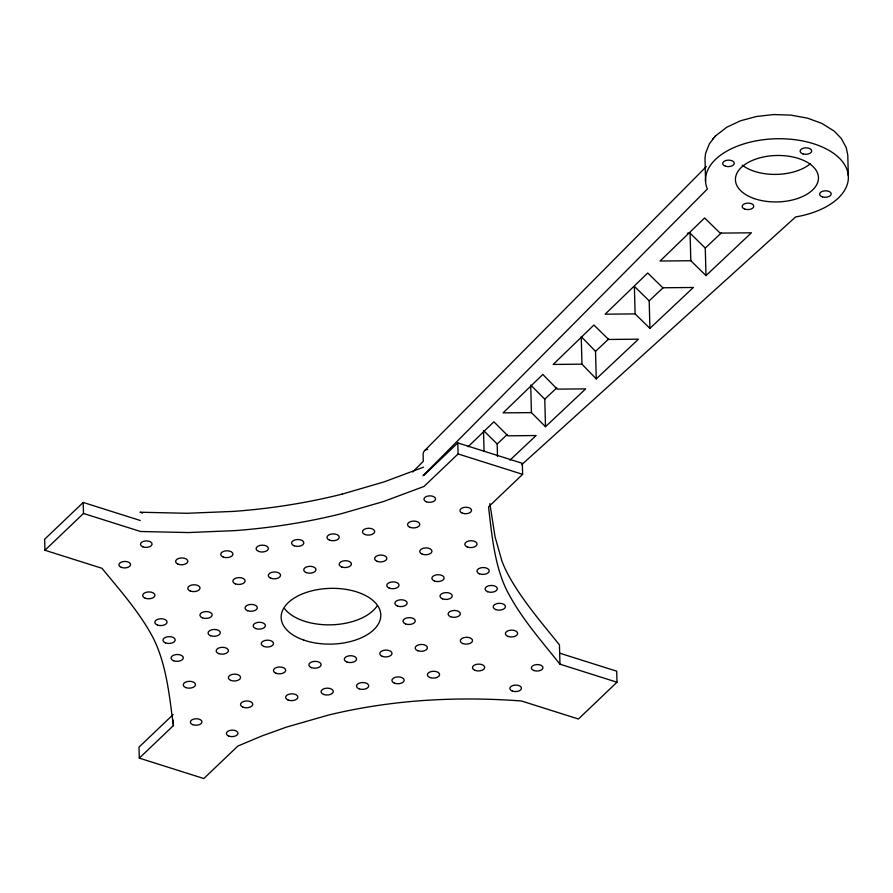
<?xml version="1.0" encoding="UTF-8"?>
<svg xmlns="http://www.w3.org/2000/svg" width="893" height="893" viewBox="0 0 893 893"><rect width="100%" height="100%" fill="white"/><g stroke="black" fill="none" stroke-linecap="round" stroke-linejoin="round"><path stroke-width="1.34" d="M848.317 175.854L847.781 155.248L846.274 147.758L841.318 138.471L834.274 131.193L821.962 123.457L807.54 118.166L790.796 115.108L773.673 114.55L756.382 116.514L740.42 120.823L726.802 127.219L715.55 135.881L709.455 143.673L705.604 153.317L705.012 158.284L705.57 181.446M712.781 138.94L713.507 138.136M714.846 136.651L715.55 135.881M424.677 450.552L706.374 166.522M412.722 471.973L423.293 461.313L423.115 454.47A8.361 5.894 46.3 0 1 427.669 449.458M423.003 475.735L707.379 189.015A71.44 39.951 -1.5 0 1 759.921 140.201A71.44 39.951 -1.5 0 1 846.106 167.471A71.44 39.951 -1.5 0 1 795.641 216.932L521.735 464.661M468.077 446.768L493.896 421.786L507.871 435.817L536.101 435.538L509.959 460.141M140.246 520.485L83.205 502.446L44.65 539.238L44.94 550.255L101.969 568.294C119.975 590.251 139.107 611.727 152.614 636.865A339.463 189.829 -1.5 0 1 156.777 645.728C167.17 671.09 169.748 698.694 173.387 725.607L139.308 758.135L203.827 778.54L237.906 746.023L261.828 735.988L286.296 727.159L328.334 715.103A338.871 189.495 -1.5 0 1 416.964 701.005C451.702 698.237 486.652 698.393 521.4 700.972L578.43 719.01L616.996 682.219L616.706 671.201L559.665 653.163M44.94 550.255L83.495 513.464L83.205 502.446M173.097 714.601L139.018 747.117L139.308 758.135M423.728 475.433L457.808 442.917L522.338 463.322L522.628 474.339L488.549 506.867C491.496 531.893 493.729 557.455 502.77 581.187A339.44 189.818 -1.5 0 0 506.666 590.094C520.541 617.342 541.013 640.426 559.956 664.18L616.996 682.219M457.808 442.917L458.098 453.934L424.019 486.451L383.398 501.576L341.405 513.698A378.509 211.663 -1.5 0 1 235.105 530.609L188.501 532.552L140.536 531.502L83.495 513.464M497.501 456.356L497.178 443.966L507.235 434.5M545.489 426.698L531.424 412.611L503.105 412.879L542.832 374.457L557.221 389.136L585.663 388.879L545.489 426.698L544.775 399.16L556.819 387.808M596.256 378.9L581.968 364.165L553.18 364.444L593.912 325.041L608.635 339.463L638.45 339.184L596.256 378.9L595.531 351.362L608.591 339.072M649.903 328.39L635.102 313.901L605.141 314.191L647.726 273.001L662.818 287.769L693.359 287.479L649.903 328.39L649.189 300.852L663.332 287.535M705.995 275.591L690.814 260.734L660.094 261.024L704.622 217.959L720.115 233.106L751.426 232.816L705.995 275.591L705.269 248.053L721.421 232.85M423.516 467.173L383.901 481.963L342.03 494.142M687.42 233.229L690.088 233.196L705.269 248.053M458.098 453.934L522.628 474.339M142.623 513.051L140.022 512.225L186.838 513.285L233.386 511.41A378.688 211.764 -1.5 0 0 342.041 494.153M649.189 300.852L634.387 286.363L635.102 313.901M483.504 430.482L497.178 443.966M544.775 399.16L530.71 385.073L531.424 412.611M595.531 351.362L581.243 336.628L581.968 364.165M489.855 503.574L495.057 536.86L501.877 560.916A340.657 190.499 -1.5 0 0 508.005 574.467C521.97 600.085 541.292 622.231 559.453 644.902L559.956 664.18M690.088 233.196L690.814 260.734M483.548 431.866L484.051 451.144M173.242 720.104L173.387 725.607M810.464 163.698A41.536 23.229 -1.5 0 1 742.273 165.149M377.237 605.722A49.841 27.873 -1.5 0 1 331.571 624.81A49.841 27.873 -1.5 0 1 284.487 608.546M754.172 198.547A41.536 23.229 -1.5 0 0 818.401 179.281A41.536 23.229 -1.5 0 0 758.269 158.295A41.536 23.229 -1.5 0 0 754.172 198.547M744.996 209.196A5.816 3.248 -1.5 0 0 753.792 206.294A5.816 3.248 -1.5 0 0 745.142 203.559A5.816 3.248 -1.5 0 0 744.996 209.196M725.484 166.221A5.816 3.248 -1.5 0 0 734.28 163.319A5.816 3.248 -1.5 0 0 725.641 160.584A5.816 3.248 -1.5 0 0 725.484 166.221M802.93 153.909A5.816 3.248 -1.5 0 0 811.726 151.006A5.816 3.248 -1.5 0 0 803.086 148.271A5.816 3.248 -1.5 0 0 802.93 153.909M822.442 196.884A5.816 3.248 -1.5 0 0 831.238 193.982A5.816 3.248 -1.5 0 0 822.598 191.247A5.816 3.248 -1.5 0 0 822.442 196.884M228.764 736.078A5.816 3.248 -1.5 0 0 237.951 733.611A5.816 3.248 -1.5 0 0 229.791 730.452A5.816 3.248 -1.5 0 0 228.764 736.078M243.041 707.234A6.151 3.438 -1.5 0 0 252.752 704.622A6.151 3.438 -1.5 0 0 244.124 701.295A6.151 3.438 -1.5 0 0 243.041 707.234M192.754 724.692A5.816 3.248 -1.5 0 0 201.952 722.214A5.816 3.248 -1.5 0 0 193.781 719.066A5.816 3.248 -1.5 0 0 192.754 724.692M185.766 687.588A6.151 3.438 -1.5 0 0 195.478 684.976A6.151 3.438 -1.5 0 0 186.86 681.649A6.151 3.438 -1.5 0 0 185.766 687.588M121.348 567.379A5.816 3.248 -1.5 0 0 130.534 564.901A5.816 3.248 -1.5 0 0 122.374 561.753A5.816 3.248 -1.5 0 0 121.348 567.379M178.12 564.22A6.151 3.438 -1.5 0 0 187.831 561.619A6.151 3.438 -1.5 0 0 179.214 558.281A6.151 3.438 -1.5 0 0 178.12 564.22M142.869 546.84A5.816 3.248 -1.5 0 0 152.056 544.373A5.816 3.248 -1.5 0 0 143.896 541.214A5.816 3.248 -1.5 0 0 142.869 546.84M145.191 598.21A6.151 3.438 -1.5 0 0 154.913 595.598A6.151 3.438 -1.5 0 0 146.285 592.26A6.151 3.438 -1.5 0 0 145.191 598.21M426.352 501.788A5.816 3.248 -1.5 0 0 435.538 499.321A5.816 3.248 -1.5 0 0 427.379 496.162A5.816 3.248 -1.5 0 0 426.352 501.788M410.066 527.361A6.151 3.438 -1.5 0 0 419.777 524.749A6.151 3.438 -1.5 0 0 411.148 521.423A6.151 3.438 -1.5 0 0 410.066 527.361M462.362 513.185A5.816 3.248 -1.5 0 0 471.549 510.707A5.816 3.248 -1.5 0 0 463.389 507.559A5.816 3.248 -1.5 0 0 462.362 513.185M467.34 547.007A6.151 3.438 -1.5 0 0 477.052 544.406A6.151 3.438 -1.5 0 0 468.423 541.069A6.151 3.438 -1.5 0 0 467.34 547.007M422.233 554.173A6.151 3.438 -1.5 0 0 431.955 551.573A6.151 3.438 -1.5 0 0 423.327 548.235A6.151 3.438 -1.5 0 0 422.233 554.173M377.136 561.351A6.151 3.438 -1.5 0 0 386.848 558.739A6.151 3.438 -1.5 0 0 378.219 555.401A6.151 3.438 -1.5 0 0 377.136 561.351M434.411 580.997A6.151 3.438 -1.5 0 0 444.122 578.385A6.151 3.438 -1.5 0 0 435.494 575.047A6.151 3.438 -1.5 0 0 434.411 580.997M389.315 588.163A6.151 3.438 -1.5 0 0 399.026 585.551A6.151 3.438 -1.5 0 0 390.397 582.214A6.151 3.438 -1.5 0 0 389.315 588.163M442.526 598.868A6.151 3.438 -1.5 0 0 452.238 596.256A6.151 3.438 -1.5 0 0 443.609 592.93A6.151 3.438 -1.5 0 0 442.526 598.868M397.43 606.034A6.151 3.438 -1.5 0 0 407.141 603.422A6.151 3.438 -1.5 0 0 398.512 600.096A6.151 3.438 -1.5 0 0 397.43 606.034M450.641 616.75A6.151 3.438 -1.5 0 0 460.353 614.138A6.151 3.438 -1.5 0 0 451.724 610.801A6.151 3.438 -1.5 0 0 450.641 616.75M405.545 623.917A6.151 3.438 -1.5 0 0 415.256 621.305A6.151 3.438 -1.5 0 0 406.628 617.967A6.151 3.438 -1.5 0 0 405.545 623.917M462.808 643.563A6.151 3.438 -1.5 0 0 472.531 640.951A6.151 3.438 -1.5 0 0 463.902 637.613A6.151 3.438 -1.5 0 0 462.808 643.563M417.712 650.729A6.151 3.438 -1.5 0 0 427.423 648.117A6.151 3.438 -1.5 0 0 418.795 644.779A6.151 3.438 -1.5 0 0 417.712 650.729M474.987 670.375A6.151 3.438 -1.5 0 0 484.698 667.763A6.151 3.438 -1.5 0 0 476.069 664.437A6.151 3.438 -1.5 0 0 474.987 670.375M429.879 677.541A6.151 3.438 -1.5 0 0 439.602 674.929A6.151 3.438 -1.5 0 0 430.973 671.603A6.151 3.438 -1.5 0 0 429.879 677.541M533.768 670.498A5.816 3.248 -1.5 0 0 542.966 668.02A5.816 3.248 -1.5 0 0 534.795 664.872A5.816 3.248 -1.5 0 0 533.768 670.498M512.258 691.026A5.816 3.248 -1.5 0 0 521.445 688.559A5.816 3.248 -1.5 0 0 513.285 685.4A5.816 3.248 -1.5 0 0 512.258 691.026M507.916 636.396A6.151 3.438 -1.5 0 0 517.627 633.784A6.151 3.438 -1.5 0 0 508.999 630.447A6.151 3.438 -1.5 0 0 507.916 636.396M303.821 640.102A49.841 27.873 -1.5 0 0 380.731 616.806A49.841 27.873 -1.5 0 0 308.342 591.802A49.841 27.873 -1.5 0 0 303.821 640.102M306.266 572.614A6.151 3.438 -1.5 0 0 315.977 570.002A6.151 3.438 -1.5 0 0 307.348 566.664A6.151 3.438 -1.5 0 0 306.266 572.614M341.706 566.977A6.151 3.438 -1.5 0 0 351.418 564.365A6.151 3.438 -1.5 0 0 342.789 561.038A6.151 3.438 -1.5 0 0 341.706 566.977M329.528 540.165A6.151 3.438 -1.5 0 0 339.24 537.553A6.151 3.438 -1.5 0 0 330.611 534.215A6.151 3.438 -1.5 0 0 329.528 540.165M364.969 534.527A6.151 3.438 -1.5 0 0 374.68 531.915A6.151 3.438 -1.5 0 0 366.052 528.589A6.151 3.438 -1.5 0 0 364.969 534.527M382.271 656.355A6.151 3.438 -1.5 0 0 391.994 653.754A6.151 3.438 -1.5 0 0 383.365 650.417A6.151 3.438 -1.5 0 0 382.271 656.355M346.841 661.992A6.151 3.438 -1.5 0 0 356.553 659.38A6.151 3.438 -1.5 0 0 347.924 656.042A6.151 3.438 -1.5 0 0 346.841 661.992M394.449 683.178A6.151 3.438 -1.5 0 0 404.161 680.566A6.151 3.438 -1.5 0 0 395.532 677.229A6.151 3.438 -1.5 0 0 394.449 683.178M359.008 688.804A6.151 3.438 -1.5 0 0 368.731 686.192A6.151 3.438 -1.5 0 0 360.102 682.866A6.151 3.438 -1.5 0 0 359.008 688.804M311.4 667.618A6.151 3.438 -1.5 0 0 321.123 665.017A6.151 3.438 -1.5 0 0 312.494 661.68A6.151 3.438 -1.5 0 0 311.4 667.618M263.792 646.443A6.151 3.438 -1.5 0 0 273.515 643.831A6.151 3.438 -1.5 0 0 264.886 640.493A6.151 3.438 -1.5 0 0 263.792 646.443M275.97 673.255A6.151 3.438 -1.5 0 0 285.682 670.643A6.151 3.438 -1.5 0 0 277.053 667.317A6.151 3.438 -1.5 0 0 275.97 673.255M323.579 694.441A6.151 3.438 -1.5 0 0 333.29 691.829A6.151 3.438 -1.5 0 0 324.661 688.492A6.151 3.438 -1.5 0 0 323.579 694.441M288.138 700.067A6.151 3.438 -1.5 0 0 297.86 697.455A6.151 3.438 -1.5 0 0 289.232 694.129A6.151 3.438 -1.5 0 0 288.138 700.067M255.677 628.56A6.151 3.438 -1.5 0 0 265.4 625.948A6.151 3.438 -1.5 0 0 256.771 622.622A6.151 3.438 -1.5 0 0 255.677 628.56M247.562 610.689A6.151 3.438 -1.5 0 0 257.284 608.077A6.151 3.438 -1.5 0 0 248.656 604.74A6.151 3.438 -1.5 0 0 247.562 610.689M270.825 578.24A6.151 3.438 -1.5 0 0 280.547 575.628A6.151 3.438 -1.5 0 0 271.918 572.301A6.151 3.438 -1.5 0 0 270.825 578.24M258.657 551.428A6.151 3.438 -1.5 0 0 268.369 548.815A6.151 3.438 -1.5 0 0 259.74 545.478A6.151 3.438 -1.5 0 0 258.657 551.428M294.098 545.79A6.151 3.438 -1.5 0 0 303.81 543.19A6.151 3.438 -1.5 0 0 295.181 539.852A6.151 3.438 -1.5 0 0 294.098 545.79M495.738 609.584A6.151 3.438 -1.5 0 0 505.449 606.972A6.151 3.438 -1.5 0 0 496.832 603.635A6.151 3.438 -1.5 0 0 495.738 609.584M230.874 680.421A6.151 3.438 -1.5 0 0 240.585 677.809A6.151 3.438 -1.5 0 0 231.957 674.483A6.151 3.438 -1.5 0 0 230.874 680.421M223.217 557.053A6.151 3.438 -1.5 0 0 232.939 554.453A6.151 3.438 -1.5 0 0 224.31 551.115A6.151 3.438 -1.5 0 0 223.217 557.053M235.395 583.877A6.151 3.438 -1.5 0 0 245.106 581.265A6.151 3.438 -1.5 0 0 236.478 577.927A6.151 3.438 -1.5 0 0 235.395 583.877M190.298 591.043A6.151 3.438 -1.5 0 0 200.01 588.431A6.151 3.438 -1.5 0 0 191.381 585.094A6.151 3.438 -1.5 0 0 190.298 591.043M202.465 617.856A6.151 3.438 -1.5 0 0 212.177 615.244A6.151 3.438 -1.5 0 0 203.548 611.906A6.151 3.438 -1.5 0 0 202.465 617.856M210.581 635.727A6.151 3.438 -1.5 0 0 220.292 633.126A6.151 3.438 -1.5 0 0 211.663 629.788A6.151 3.438 -1.5 0 0 210.581 635.727M218.696 653.609A6.151 3.438 -1.5 0 0 228.407 650.997A6.151 3.438 -1.5 0 0 219.778 647.659A6.151 3.438 -1.5 0 0 218.696 653.609M157.369 625.022A6.151 3.438 -1.5 0 0 167.08 622.41A6.151 3.438 -1.5 0 0 158.452 619.083A6.151 3.438 -1.5 0 0 157.369 625.022M165.484 642.893A6.151 3.438 -1.5 0 0 175.195 640.292A6.151 3.438 -1.5 0 0 166.567 636.955A6.151 3.438 -1.5 0 0 165.484 642.893M173.599 660.775A6.151 3.438 -1.5 0 0 183.311 658.163A6.151 3.438 -1.5 0 0 174.682 654.826A6.151 3.438 -1.5 0 0 173.599 660.775M487.623 591.702A6.151 3.438 -1.5 0 0 497.334 589.09A6.151 3.438 -1.5 0 0 488.717 585.763A6.151 3.438 -1.5 0 0 487.623 591.702M479.508 573.831A6.151 3.438 -1.5 0 0 489.219 571.219A6.151 3.438 -1.5 0 0 480.601 567.881A6.151 3.438 -1.5 0 0 479.508 573.831"/></g></svg>
